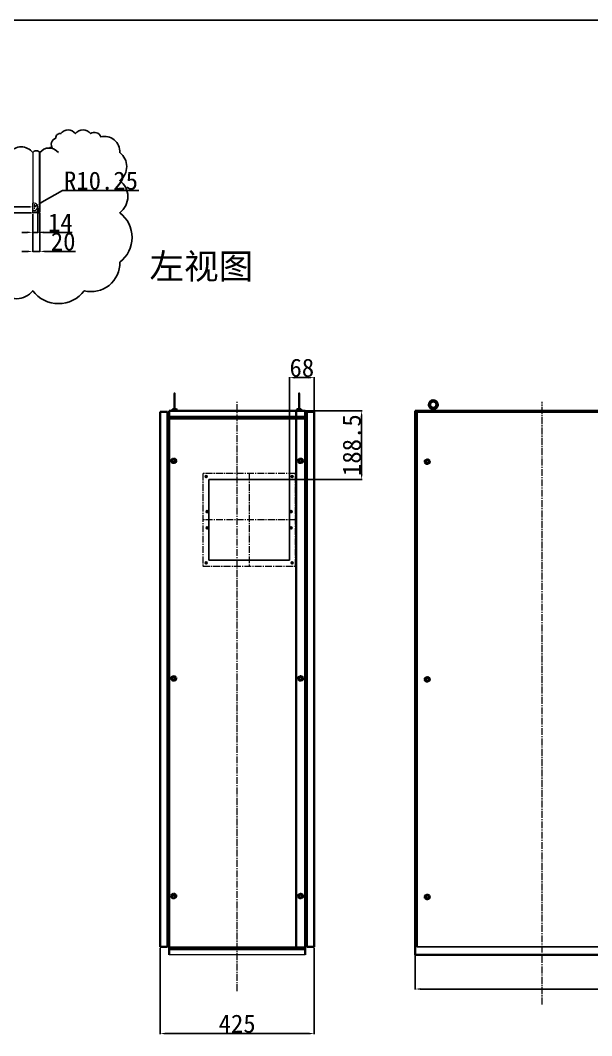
# Model space of a CAD drawing. Header units: millimetres. Extents: x 6893 to 19543, y -3475 to 6590.
# Drawn here: x 9936 to 11512, y -1886 to 914 of the extents above; entities that cross this region are included whole.
import ezdxf

# ---------------------------------------------------------------- set-up
doc = ezdxf.new("R2010")
doc.units = ezdxf.units.MM
for name, pattern in [('ACAD_ISO04W100', [30, 24, -3, 0, -3]), ('CENTER2', [28.575, 19.05, -3.175, 3.175, -3.175]), ('HIDDEN', [1.905, 1.27, -0.635]), ('HIDDEN2', [4.7625, 3.175, -1.5875]), ('PHANTOM', [12.7, 6.35, -1.27, 1.27, -1.27, 1.27, -1.27])]:
    doc.linetypes.add(name, pattern=pattern)
for name, color, linetype in [('01', 7, 'Continuous'), ('shixian', 7, 'Continuous'), ('xuxian1', 6, 'ACAD_ISO04W100')]:
    doc.layers.add(name, color=color, linetype=linetype)
for name, color, linetype, lineweight in [('中心线', 1, 'CENTER2', 15), ('注释层', 3, 'Continuous', 0), ('轮廓层', 7, 'Continuous', 30), ('轮廓线', 7, 'Continuous', 25)]:
    doc.layers.add(name, color=color, linetype=linetype, lineweight=lineweight)
doc.styles.get("Standard").update_dxf_attribs({"font": ''})
doc.styles.get('Standard').set_extended_font_data('SimSun')
doc.dimstyles.new('50#', dxfattribs={"dimtxt": 50, "dimasz": 15, "dimexe": 1.5, "dimexo": 3, "dimgap": 2, "dimtad": 1, "dimtoh": 1, "dimzin": 12, "dimdsep": 46, "dimtxsty": 'Standard', "dimcen": 20, "dimclrd": 3, "dimclre": 3, "dimclrt": 7, "dimadec": 0, "dimazin": 3, "dimtfac": 1, "dimtmove": 0, "dimatfit": 3, "dimfxl": 1, "dimarcsym": 0})

# ---------------------------------------------------------------- blocks, each defined once
blk = doc.blocks.new('图框1')
at = {"layer": 'xuxian1', "linetype": 'ByBlock'}
blk.add_line((49.58, 247.16), (333.58, 247.16), dxfattribs=at)
blk.add_line((49.58, 247.16), (333.58, 247.16), dxfattribs=at)
blk.add_line((49.58, 247.16), (333.58, 247.16), dxfattribs=at)
blk.add_line((49.58, 247.16), (333.58, 247.16), dxfattribs=at)
blk = doc.blocks.new('*D215')
at = {"layer": 'Defpoints', "color": 0, "transparency": 16777216}
for p in [(10321.6, -1640.6), (10746.6, -1640.6), (10321.6, -1879.8)]:
    blk.add_point(p, dxfattribs=at)
at = {"layer": '轮廓层', "color": 3, "lineweight": -2, "transparency": 16777216}
for p, q in [((10321.6, -1643.6), (10321.6, -1881.3)), ((10746.6, -1643.6), (10746.6, -1881.3)), ((10731.6, -1879.8), (10336.6, -1879.8))]:
    blk.add_line(p, q, dxfattribs=at)
at = {"layer": '轮廓层', "color": 3, "transparency": 16777216}
for points in [[(10336.6, -1877.3), (10336.6, -1882.3), (10321.6, -1879.8)], [(10731.6, -1882.3), (10731.6, -1877.3), (10746.6, -1879.8)]]:
    blk.add_solid(points, dxfattribs=at)
at = {"layer": '轮廓层', "color": 7, "transparency": 16777216, "insert": (10534.1, -1852.8), "char_height": 50, "attachment_point": 5}
blk.add_mtext('425', dxfattribs=at)
blk = doc.blocks.new('*D217')
at = {"layer": 'Defpoints', "color": 0, "transparency": 16777216}
for p in [(11025.6, -1660.1), (12425.6, -1660.1), (11025.6, -1757)]:
    blk.add_point(p, dxfattribs=at)
at = {"layer": '轮廓层', "color": 3, "lineweight": -2, "transparency": 16777216}
for p, q in [((11025.6, -1663.1), (11025.6, -1758.5)), ((12425.6, -1663.1), (12425.6, -1758.5)), ((12410.6, -1757), (11040.6, -1757))]:
    blk.add_line(p, q, dxfattribs=at)
at = {"layer": '轮廓层', "color": 3, "transparency": 16777216}
for points in [[(11040.6, -1754.5), (11040.6, -1759.5), (11025.6, -1757)], [(12410.6, -1759.5), (12410.6, -1754.5), (12425.6, -1757)]]:
    blk.add_solid(points, dxfattribs=at)
at = {"layer": '轮廓层', "color": 7, "transparency": 16777216, "insert": (11725.6, -1730), "char_height": 50, "attachment_point": 5}
blk.add_mtext('1400', dxfattribs=at)
blk = doc.blocks.new('*D219')
at = {"layer": 'Defpoints', "color": 0, "transparency": 16777216}
for p in [(9966.7, 400), (9910.2, 383.5), (9970, 383.5)]:
    blk.add_point(p, dxfattribs=at)
at = {"layer": '轮廓层', "color": 3, "lineweight": -2, "transparency": 16777216}
for p, q in [((9910.2, 415), (9910.2, 430)), ((9963.7, 400), (9908.7, 400)), ((9910.2, 400), (9910.2, 383.5)), ((9967, 383.5), (9908.7, 383.5)), ((9910.2, 368.5), (9910.2, 353.5)), ((9910.2, 353.5), (9777.7, 353.5))]:
    blk.add_line(p, q, dxfattribs=at)
at = {"layer": '轮廓层', "color": 3, "transparency": 16777216}
for points in [[(9907.7, 415), (9912.7, 415), (9910.2, 400)], [(9912.7, 368.5), (9907.7, 368.5), (9910.2, 383.5)]]:
    blk.add_solid(points, dxfattribs=at)
at = {"layer": '轮廓层', "color": 7, "transparency": 16777216, "insert": (9843, 380.5), "char_height": 50, "attachment_point": 5}
blk.add_mtext('16.5', dxfattribs=at)
blk = doc.blocks.new('*D222')
at = {"layer": 'Defpoints', "color": 0, "transparency": 16777216}
for p in [(9973.7, 400), (9982.6, 405.1)]:
    blk.add_point(p, dxfattribs=at)
at = {"layer": '轮廓层', "color": 3, "lineweight": -2, "transparency": 16777216}
for p, q in [((10052.6, 444.7), (9995.7, 412.5)), ((10262.5, 444.7), (10052.6, 444.7)), ((9973.7, 400), (9982.6, 405.1))]:
    blk.add_line(p, q, dxfattribs=at)
at = {"layer": '轮廓层', "color": 3, "transparency": 16777216}
blk.add_solid([(9994.5, 414.6), (9996.9, 410.3), (9982.6, 405.1)], dxfattribs=at)
at = {"layer": '轮廓层', "color": 7, "transparency": 16777216, "insert": (10158.5, 471.7), "char_height": 50, "attachment_point": 5}
blk.add_mtext('R10.25', dxfattribs=at)
blk = doc.blocks.new('*D225')
at = {"layer": 'Defpoints', "color": 0, "transparency": 16777216}
for p in [(9984, 400), (9970, 383.5), (9984, 329.5)]:
    blk.add_point(p, dxfattribs=at)
at = {"layer": '轮廓层', "color": 3, "lineweight": -2, "transparency": 16777216}
for p, q in [((9984, 397), (9984, 328)), ((9970, 380.5), (9970, 328)), ((9955, 329.5), (9940, 329.5)), ((9970, 329.5), (9984, 329.5)), ((9999, 329.5), (10078.9, 329.5))]:
    blk.add_line(p, q, dxfattribs=at)
at = {"layer": '轮廓层', "color": 3, "transparency": 16777216}
for points in [[(9955, 327), (9955, 332), (9970, 329.5)], [(9999, 332), (9999, 327), (9984, 329.5)]]:
    blk.add_solid(points, dxfattribs=at)
at = {"layer": '轮廓层', "color": 7, "transparency": 16777216, "insert": (10046.4, 356.5), "char_height": 50, "attachment_point": 5}
blk.add_mtext('14', dxfattribs=at)
blk = doc.blocks.new('*D226')
at = {"layer": 'Defpoints', "color": 0, "transparency": 16777216}
for p in [(9970, 383.5), (9990, 386.5), (9990, 276.9)]:
    blk.add_point(p, dxfattribs=at)
at = {"layer": '轮廓层', "color": 3, "lineweight": -2, "transparency": 16777216}
for p, q in [((9970, 380.5), (9970, 275.4)), ((9990, 383.5), (9990, 275.4)), ((9955, 276.9), (9940, 276.9)), ((9970, 276.9), (9990, 276.9)), ((10005, 276.9), (10088.2, 276.9))]:
    blk.add_line(p, q, dxfattribs=at)
at = {"layer": '轮廓层', "color": 3, "transparency": 16777216}
for points in [[(9955, 274.4), (9955, 279.4), (9970, 276.9)], [(10005, 279.4), (10005, 274.4), (9990, 276.9)]]:
    blk.add_solid(points, dxfattribs=at)
at = {"layer": '轮廓层', "color": 7, "transparency": 16777216, "insert": (10054.1, 303.9), "char_height": 50, "attachment_point": 5}
blk.add_mtext('20', dxfattribs=at)
blk = doc.blocks.new('zw$CA15')
at = {"layer": '中心线', "linetype": 'CENTER2'}
for p, q in [((127.8, 255.5), (127.8, 0)), ((5.5, 246.8), (13, 246.8)), ((9.3, 243), (9.3, 250.5)), ((242.5, 246.8), (250, 246.8)), ((246.3, 243), (246.3, 250.5)), ((8.4, 150.2), (15.8, 150.2)), ((12.1, 146.5), (12.1, 154)), ((239.7, 150.2), (247.2, 150.2)), ((243.4, 154), (243.4, 146.5)), ((255.5, 127.8), (0, 127.8)), ((8.4, 105.3), (15.8, 105.3)), ((12.1, 109.1), (12.1, 101.6)), ((239.7, 105.3), (247.2, 105.3)), ((243.4, 101.6), (243.4, 109.1)), ((5.5, 8.8), (13, 8.8)), ((9.3, 5), (9.3, 12.5)), ((242.5, 8.8), (250, 8.8)), ((246.3, 5), (246.3, 12.5))]:
    blk.add_line(p, q, dxfattribs=at)
at = {"layer": '中心线'}
blk.add_lwpolyline([(0.3, 0.3), (255.3, 0.3), (255.3, 255.3), (0.3, 255.3)], close=True, dxfattribs=at)
at = {"layer": '轮廓线', "linetype": 'ByBlock'}
for p, q in [((239.3, 239.3), (16.3, 239.3)), ((16.3, 239.3), (16.3, 16.3)), ((239.3, 239.3), (239.3, 16.3)), ((239.3, 16.3), (16.3, 16.3))]:
    blk.add_line(p, q, dxfattribs=at)
for centre in [(9.3, 246.8), (246.3, 246.8), (12.1, 150.2), (243.4, 150.2), (12.1, 105.3), (243.4, 105.3), (9.3, 8.8), (246.3, 8.8)]:
    blk.add_circle(centre, 2.75, dxfattribs=at)
blk = doc.blocks.new('*D279')
at = {"color": 3, "lineweight": -2, "transparency": 16777216}
for p, q in [((10620.4, -163.1), (10879.1, -163.1)), ((10877.6, -336.6), (10877.6, -178.1)), ((10620.4, -351.6), (10879.1, -351.6))]:
    blk.add_line(p, q, dxfattribs=at)
at = {"color": 3, "transparency": 16777216}
for points in [[(10880.1, -178.1), (10875.1, -178.1), (10877.6, -163.1)], [(10875.1, -336.6), (10880.1, -336.6), (10877.6, -351.6)]]:
    blk.add_solid(points, dxfattribs=at)
at = {"layer": 'Defpoints', "color": 0, "transparency": 16777216}
for p in [(10617.4, -163.1), (10877.6, -163.1), (10617.4, -351.6)]:
    blk.add_point(p, dxfattribs=at)
at = {"color": 7, "transparency": 16777216, "insert": (10850.6, -257.3), "char_height": 50, "attachment_point": 5, "rotation": 90}
blk.add_mtext('188.5', dxfattribs=at)
blk = doc.blocks.new('*D280')
at = {"color": 3, "lineweight": -2, "transparency": 16777216}
for p, q in [((10678.6, -385.1), (10678.6, -69.6)), ((10693.6, -71.1), (10731.6, -71.1)), ((10746.6, -385.1), (10746.6, -69.6))]:
    blk.add_line(p, q, dxfattribs=at)
at = {"color": 3, "transparency": 16777216}
for points in [[(10693.6, -68.6), (10693.6, -73.6), (10678.6, -71.1)], [(10731.6, -73.6), (10731.6, -68.6), (10746.6, -71.1)]]:
    blk.add_solid(points, dxfattribs=at)
at = {"layer": 'Defpoints', "color": 0, "transparency": 16777216}
for p in [(10746.6, -71.1), (10678.6, -388.1), (10746.6, -388.1)]:
    blk.add_point(p, dxfattribs=at)
at = {"color": 7, "transparency": 16777216, "insert": (10712.6, -44.1), "char_height": 50, "attachment_point": 5}
blk.add_mtext('68', dxfattribs=at)

msp = doc.modelspace()

# ---------------------------------------------------------------- hatches: boundary and pattern name
at = {"layer": '轮廓层'}
for points in [[(10364.3623, -114.6326, 1), (10358.3623, -114.6326), (10358.3623, -137.42, 1), (10364.3623, -137.42)], [(10702.1371, -114.6326, -1), (10708.1371, -114.6326), (10708.1371, -137.42, -1), (10702.1371, -137.42)], [(10364.3623, -134.7995, 1), (10358.3623, -134.7995), (10358.3623, -157.587, 1), (10364.3623, -157.587)], [(10702.1371, -134.7995, -1), (10708.1371, -134.7995), (10708.1371, -157.587, -1), (10702.1371, -157.587)]]:
    msp.add_hatch(color=256, dxfattribs=at).paths.add_polyline_path(points)
h = msp.add_hatch(color=256, dxfattribs=at)
edge = h.paths.add_edge_path()
edge.add_spline(control_points=[(10369.7871, -163.0901), (10368.893, -162.3592), (10367.2786, -161.0395), (10367.2081, -158.981), (10367.1766, -158.0627)], knot_values=[0, 0, 0, 0, 5.460178901, 9.857955497, 9.857955497, 9.857955497, 9.857955497], degree=3, periodic=0)
edge.add_line((10367.1766, -158.0627), (10355.7939, -158.0627))
edge.add_spline(control_points=[(10355.7939, -158.0627), (10355.7625, -158.981), (10355.6919, -161.0395), (10354.0776, -162.3592), (10353.1834, -163.0901)], knot_values=[0, 0, 0, 0, 4.397776596, 9.857955497, 9.857955497, 9.857955497, 9.857955497], degree=3, periodic=0)
edge.add_line((10353.1834, -163.0901), (10369.7871, -163.0901))
h = msp.add_hatch(color=256, dxfattribs=at)
edge = h.paths.add_edge_path()
edge.add_spline(control_points=[(10696.7122, -163.0901), (10697.6064, -162.3592), (10699.2208, -161.0395), (10699.2913, -158.981), (10699.3227, -158.0627)], knot_values=[0, 0, 0, 0, 5.460178901, 9.857955497, 9.857955497, 9.857955497, 9.857955497], degree=3, periodic=0)
edge.add_line((10699.3227, -158.0627), (10710.7054, -158.0627))
edge.add_spline(control_points=[(10710.7054, -158.0627), (10710.7369, -158.981), (10710.8074, -161.0395), (10712.4218, -162.3592), (10713.316, -163.0901)], knot_values=[0, 0, 0, 0, 4.397776596, 9.857955497, 9.857955497, 9.857955497, 9.857955497], degree=3, periodic=0)
edge.add_line((10713.316, -163.0901), (10696.7122, -163.0901))

# ---------------------------------------------------------------- linework, layer by layer
at = {"lineweight": 5}
for p, q in [((10721.6495, -163.0901), (10346.6495, -163.0901)), ((10346.6495, -163.0901), (10721.6495, -163.0901))]:
    msp.add_line(p, q, dxfattribs=at)
at = {"color": 7, "linetype": 'Continuous', "lineweight": 15}
for p, q in [((10721.6495, -1663.0901), (10346.6495, -1663.0901)), ((12425.5996, -1663.0901), (11025.5996, -1663.0901))]:
    msp.add_line(p, q, dxfattribs=at)
at = {"linetype": 'ByBlock'}
for points in [[(9881.8197, 168.5124, 0.5), (9969.9764, 168.5124, 0.5), (10112.4075, 168.5124, 0.5), (10210.2326, 247.1218, 0.5), (10210.2326, 383.5193, 0.5), (10210.2326, 472.4689, 0.5), (10210.2326, 549.3315, 0.5), (10157.8263, 593.0034, 0.5), (10129.8762, 601.7378, 0.5), (10087.9512, 601.7378, 0.5), (10047.773, 601.7378, 0.5), (10033.798, 589.5097, 0.5), (10024.8096, 560.6018, 0.5), (10015.3809, 562.0338)], [(10040.7855, 549.3315, 0.5), (9989.9764, 549.3315, 0.5), (9969.9764, 549.3315, 0.5), (9906.276, 549.3315, 0.5)]]:
    msp.add_lwpolyline(points, format="xyb", dxfattribs=at)
at = {"color": 8, "linetype": 'PHANTOM', "lineweight": 0}
for centre, radius in [((10359.1495, -300.5901), 7.7456), ((10359.1495, -300.5901), 6.4728), ((10359.1495, -300.5901), 4.0879), ((10359.1495, -300.5901), 3.8757), ((10709.1495, -300.5901), 7.7456), ((10709.1495, -300.5901), 6.4728), ((10709.1495, -300.5901), 4.0879), ((10709.1495, -300.5901), 3.8757), ((11058.5996, -303.0029), 7.7456), ((11058.5996, -303.0029), 6.4728), ((11058.5996, -303.0029), 4.0879), ((11058.5996, -303.0029), 3.8757), ((10359.1495, -900.5901), 7.7456), ((10359.1495, -900.5901), 6.4728), ((10709.1495, -900.5901), 7.7456), ((10709.1495, -900.5901), 6.4728), ((11058.5996, -903.0901), 7.7456), ((10359.1495, -900.5901), 4.0879), ((10359.1495, -900.5901), 3.8757), ((10709.1495, -900.5901), 4.0879), ((10709.1495, -900.5901), 3.8757), ((11058.5996, -903.0901), 6.4728), ((11058.5996, -903.0901), 4.0879), ((11058.5996, -903.0901), 3.8757), ((10359.1495, -1500.503), 7.7456), ((10359.1495, -1500.503), 6.4728), ((10359.1495, -1500.503), 4.0879), ((10359.1495, -1500.503), 3.8757), ((10709.1495, -1500.5901), 7.7456), ((10709.1495, -1500.5901), 6.4728), ((10709.1495, -1500.5901), 4.0879), ((10709.1495, -1500.5901), 3.8757), ((11058.5996, -1503.0901), 7.7456), ((11058.5996, -1503.0901), 6.4728), ((11058.5996, -1503.0901), 4.0879), ((11058.5996, -1503.0901), 3.8757)]:
    msp.add_circle(centre, radius, dxfattribs=at)
for centre in [(10359.1495, -300.5901), (10359.1495, -300.6772), (10709.1495, -300.5901), (10709.1495, -300.6772), (11058.5996, -303.09), (10359.1495, -900.5901), (10359.1495, -900.6772), (10709.1495, -900.5901), (10709.1495, -900.6772), (11058.5996, -903.0901), (10359.1495, -1500.503), (10359.1495, -1500.5901), (10709.1495, -1500.5901), (10709.1495, -1500.5901), (11058.5996, -1503.0901)]:
    msp.add_circle(centre, 3.5)
at = {"color": 7, "linetype": 'Continuous', "lineweight": 15}
for centre in [(10359.1495, -300.5901), (10709.1495, -300.5901), (11058.5996, -303.0029), (10359.1495, -900.5901), (10709.1495, -900.5901), (11058.5996, -903.0901), (10359.1495, -1500.503), (10709.1495, -1500.5901), (11058.5996, -1503.0901)]:
    msp.add_circle(centre, 3.25, dxfattribs=at)
at = {"layer": '01'}
msp.add_line((11721.5996, -1640.5901), (11029.5996, -1640.5901), dxfattribs=at)
at = {"layer": '中心线'}
for p, q in [((10534.1495, -1763.0901), (10534.1495, -138.1247)), ((11375.5996, -1799.4427), (11375.5996, -138.1247))]:
    msp.add_line(p, q, dxfattribs=at)
at = {"layer": '轮廓层'}
for p, q in [((10321.6495, -165.5901), (10321.6495, -1640.5901)), ((10341.6495, -165.5901), (10321.6495, -165.5901)), ((10341.6495, -165.5901), (10341.6495, -1640.5901)), ((10346.6495, -163.0901), (10346.6495, -1663.0901)), ((10721.6495, -163.0901), (10346.6495, -163.0901)), ((10346.6495, -163.0901), (10721.6495, -163.0901)), ((10346.6495, -163.0901), (10721.6495, -163.0901)), ((10355.7939, -158.0627), (10367.1766, -158.0627)), ((10356.3963, -158.0627), (10355.7939, -158.0627)), ((10696.6495, -1640.5901), (10696.6495, -165.5901)), ((10710.7054, -158.0627), (10699.3227, -158.0627)), ((10710.103, -158.0627), (10710.7054, -158.0627)), ((10721.6495, -1663.0901), (10721.6495, -163.0901)), ((10726.6495, -1640.5901), (10726.6495, -165.5901)), ((10746.6495, -165.5901), (10726.6495, -165.5901)), ((10726.6495, -165.5901), (10746.6495, -165.5901)), ((10746.6495, -1640.5901), (10746.6495, -165.5901)), ((11025.5996, -163.0901), (11025.5996, -1663.0901)), ((12425.5996, -163.0901), (11025.5996, -163.0901)), ((11025.5996, -163.0901), (11025.5996, -1663.0901)), ((12425.5996, -163.0901), (11025.5996, -163.0901)), ((11029.5996, -165.5901), (11029.5996, -1640.5901)), ((12425.5996, -165.5901), (11029.5996, -165.5901)), ((11029.5996, -165.5901), (11029.5996, -1640.5901)), ((10346.6495, -179.0901), (10721.6495, -179.0901)), ((10346.6495, -184.0901), (10721.6495, -184.0901)), ((10346.6495, -207.0901), (10341.6495, -207.0901)), ((10726.6495, -207.0901), (10721.6495, -207.0901)), ((10341.6495, -1619.0901), (10346.6495, -1619.0901)), ((10721.6495, -1619.0901), (10726.6495, -1619.0901)), ((10321.6495, -1640.5901), (10341.6495, -1640.5901)), ((10721.6495, -1642.0901), (10346.6495, -1642.0901)), ((10721.6495, -1647.0901), (10346.6495, -1647.0901)), ((10726.6495, -1640.5901), (10746.6495, -1640.5901)), ((11025.5996, -1663.0901), (12425.5996, -1663.0901))]:
    msp.add_line(p, q, dxfattribs=at)
for radius in [12.4898, 8.847]:
    msp.add_circle((11075.2847, -145.7484), radius, dxfattribs=at)
for centre, start, end in [((11068.116, -160.1011), 303.2615968, 68.9421261), ((11082.4534, -160.1011), 111.0578739, 236.7384032)]:
    msp.add_arc(centre, 3.5746, start, end, dxfattribs=at)
for points in [[(10355.7939, -158.0627), (10355.3923, -160.6706), (10356.1834, -163.0901)], [(10367.1766, -158.0627), (10367.5782, -160.6706), (10369.7871, -163.0901)], [(10699.3227, -158.0627), (10698.9211, -160.6706), (10696.7122, -163.0901)], [(10710.7054, -158.0627), (10711.1071, -160.6706), (10713.316, -163.0901)]]:
    msp.add_spline(points, degree=3, dxfattribs=at)
at = {"layer": '轮廓线', "lineweight": 15}
for p, q in [((9969.9764, 549.3315), (9969.9764, 410.2693)), ((9989.9764, 549.3315), (9989.9764, 386.5193)), ((9973.7264, 410.2693), (9969.9764, 410.2693)), ((9969.9764, 383.5193), (9969.9764, 410.2693)), ((9973.7264, 389.7693), (9969.9764, 389.7693)), ((9986.9764, 383.5193), (9969.9764, 383.5193))]:
    msp.add_line(p, q, dxfattribs=at)
at = {"layer": '轮廓线', "color": 8, "linetype": 'HIDDEN', "lineweight": 9}
for p, q in [((9987.9764, 551.4362), (9987.9764, 386.5193)), ((9986.9764, 385.5193), (9969.9764, 385.5193))]:
    msp.add_line(p, q, dxfattribs=at)
at = {"layer": '轮廓线', "color": 1, "linetype": 'HIDDEN2', "lineweight": 9}
for p, q in [((9980.7264, 400.0193), (9966.7264, 400.0193)), ((9973.7264, 407.0193), (9973.7264, 393.0193))]:
    msp.add_line(p, q, dxfattribs=at)
at = {"layer": '轮廓线', "lineweight": 15}
for centre, radius, end in [((9973.7264, 400.0193), 10.25, 90), ((9986.9764, 386.5193), 3, 0)]:
    msp.add_arc(centre, radius, 270, end, dxfattribs=at)
at = {"layer": '轮廓线', "color": 8, "linetype": 'HIDDEN', "lineweight": 9}
msp.add_arc((9986.9764, 386.5193), 1, 270, 0, dxfattribs=at)

# ---------------------------------------------------------------- block references
msp.add_blockref('zw$CA15', (10439.3821, -590.8574))
at = {"layer": 'shixian', "xscale": 22.50881212445511, "yscale": 22.50881212445165, "zscale": 22.50881212444691}
msp.add_blockref('图框1', (5776.9362, -4649.0462), dxfattribs=at)

# ---------------------------------------------------------------- texts
at = {"layer": '注释层', "color": 0, "insert": (10292.0424, 270.7043), "char_height": 70, "width": 360.733247, "attachment_point": 1}
msp.add_mtext('{\\fSimSun|b0|i0|c134|p2;左视图}', dxfattribs=at)

# ---------------------------------------------------------------- dimensions: what is measured, and where the dimension line sits
dim = msp.add_linear_dim(base=(10746.6495, -71.1382), p1=(10678.6495, -388.0549), p2=(10746.6495, -388.0549), dimstyle='50#')
dim.commit()
dim.dimension.update_dxf_attribs({"geometry": '*D280', "text_midpoint": (10712.6495, -44.1382)})
dim = msp.add_linear_dim(base=(10877.6177, -163.0901), p1=(10617.4254, -351.5901), p2=(10617.4254, -163.0901), angle=90, dimstyle='50#')
dim.commit()
dim.dimension.update_dxf_attribs({"geometry": '*D279', "text_midpoint": (10850.6177, -257.3401)})
at = {"layer": '轮廓层'}
dim = msp.add_radius_dim(center=(9973.7264, 400.0193), mpoint=(9982.6454, 405.0704), dimstyle='50#', dxfattribs=at)
dim.commit()
dim.dimension.update_dxf_attribs({"geometry": '*D222', "text_midpoint": (10052.6386, 444.71), "dimtype": 164})
for base, p1, p2, angle, picture, middle in [((9910.1895, 383.5193), (9966.7264, 400.0193), (9969.9764, 383.5193), 270, '*D219', (9842.966, 380.5193)), ((9983.9764, 329.5443), (9969.9764, 383.5193), (9983.9764, 400.0193), 180, '*D225', (10046.4233, 356.5443)), ((9989.9764, 276.8616), (9969.9764, 383.5193), (9989.9764, 386.5193), 180, '*D226', (10054.0993, 303.8616))]:
    dim = msp.add_linear_dim(base=base, p1=p1, p2=p2, angle=angle, dimstyle='50#', dxfattribs=at)
    dim.commit()
    dim.dimension.update_dxf_attribs({"geometry": picture, "text_midpoint": middle})
for base, p1, p2, picture, middle in [((10321.6495, -1879.8491), (10746.6495, -1640.5901), (10321.6495, -1640.5901), '*D215', (10534.1495, -1852.8491)), ((11025.5996, -1757.0486), (12425.5976, -1660.0785), (11025.5996, -1660.0785), '*D217', (11725.5986, -1730.0486))]:
    dim = msp.add_linear_dim(base=base, p1=p1, p2=p2, dimstyle='50#', dxfattribs=at)
    dim.commit()
    dim.dimension.update_dxf_attribs({"geometry": picture, "text_midpoint": middle})

doc.saveas('drawing.dxf')
